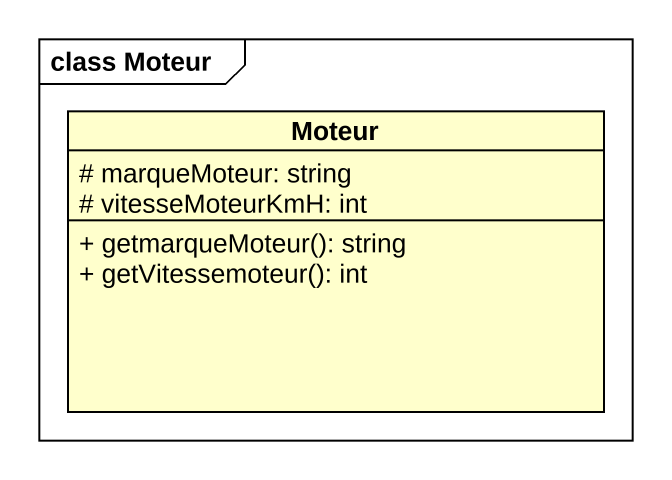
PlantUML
@startuml
mainframe class Moteur
hide circle
hide empty members
skinparam classAttributeIconSize 0
class Moteur {
  # marqueMoteur: string
  # vitesseMoteurKmH: int
  + getmarqueMoteur(): string
  + getVitessemoteur(): int
}
@enduml
